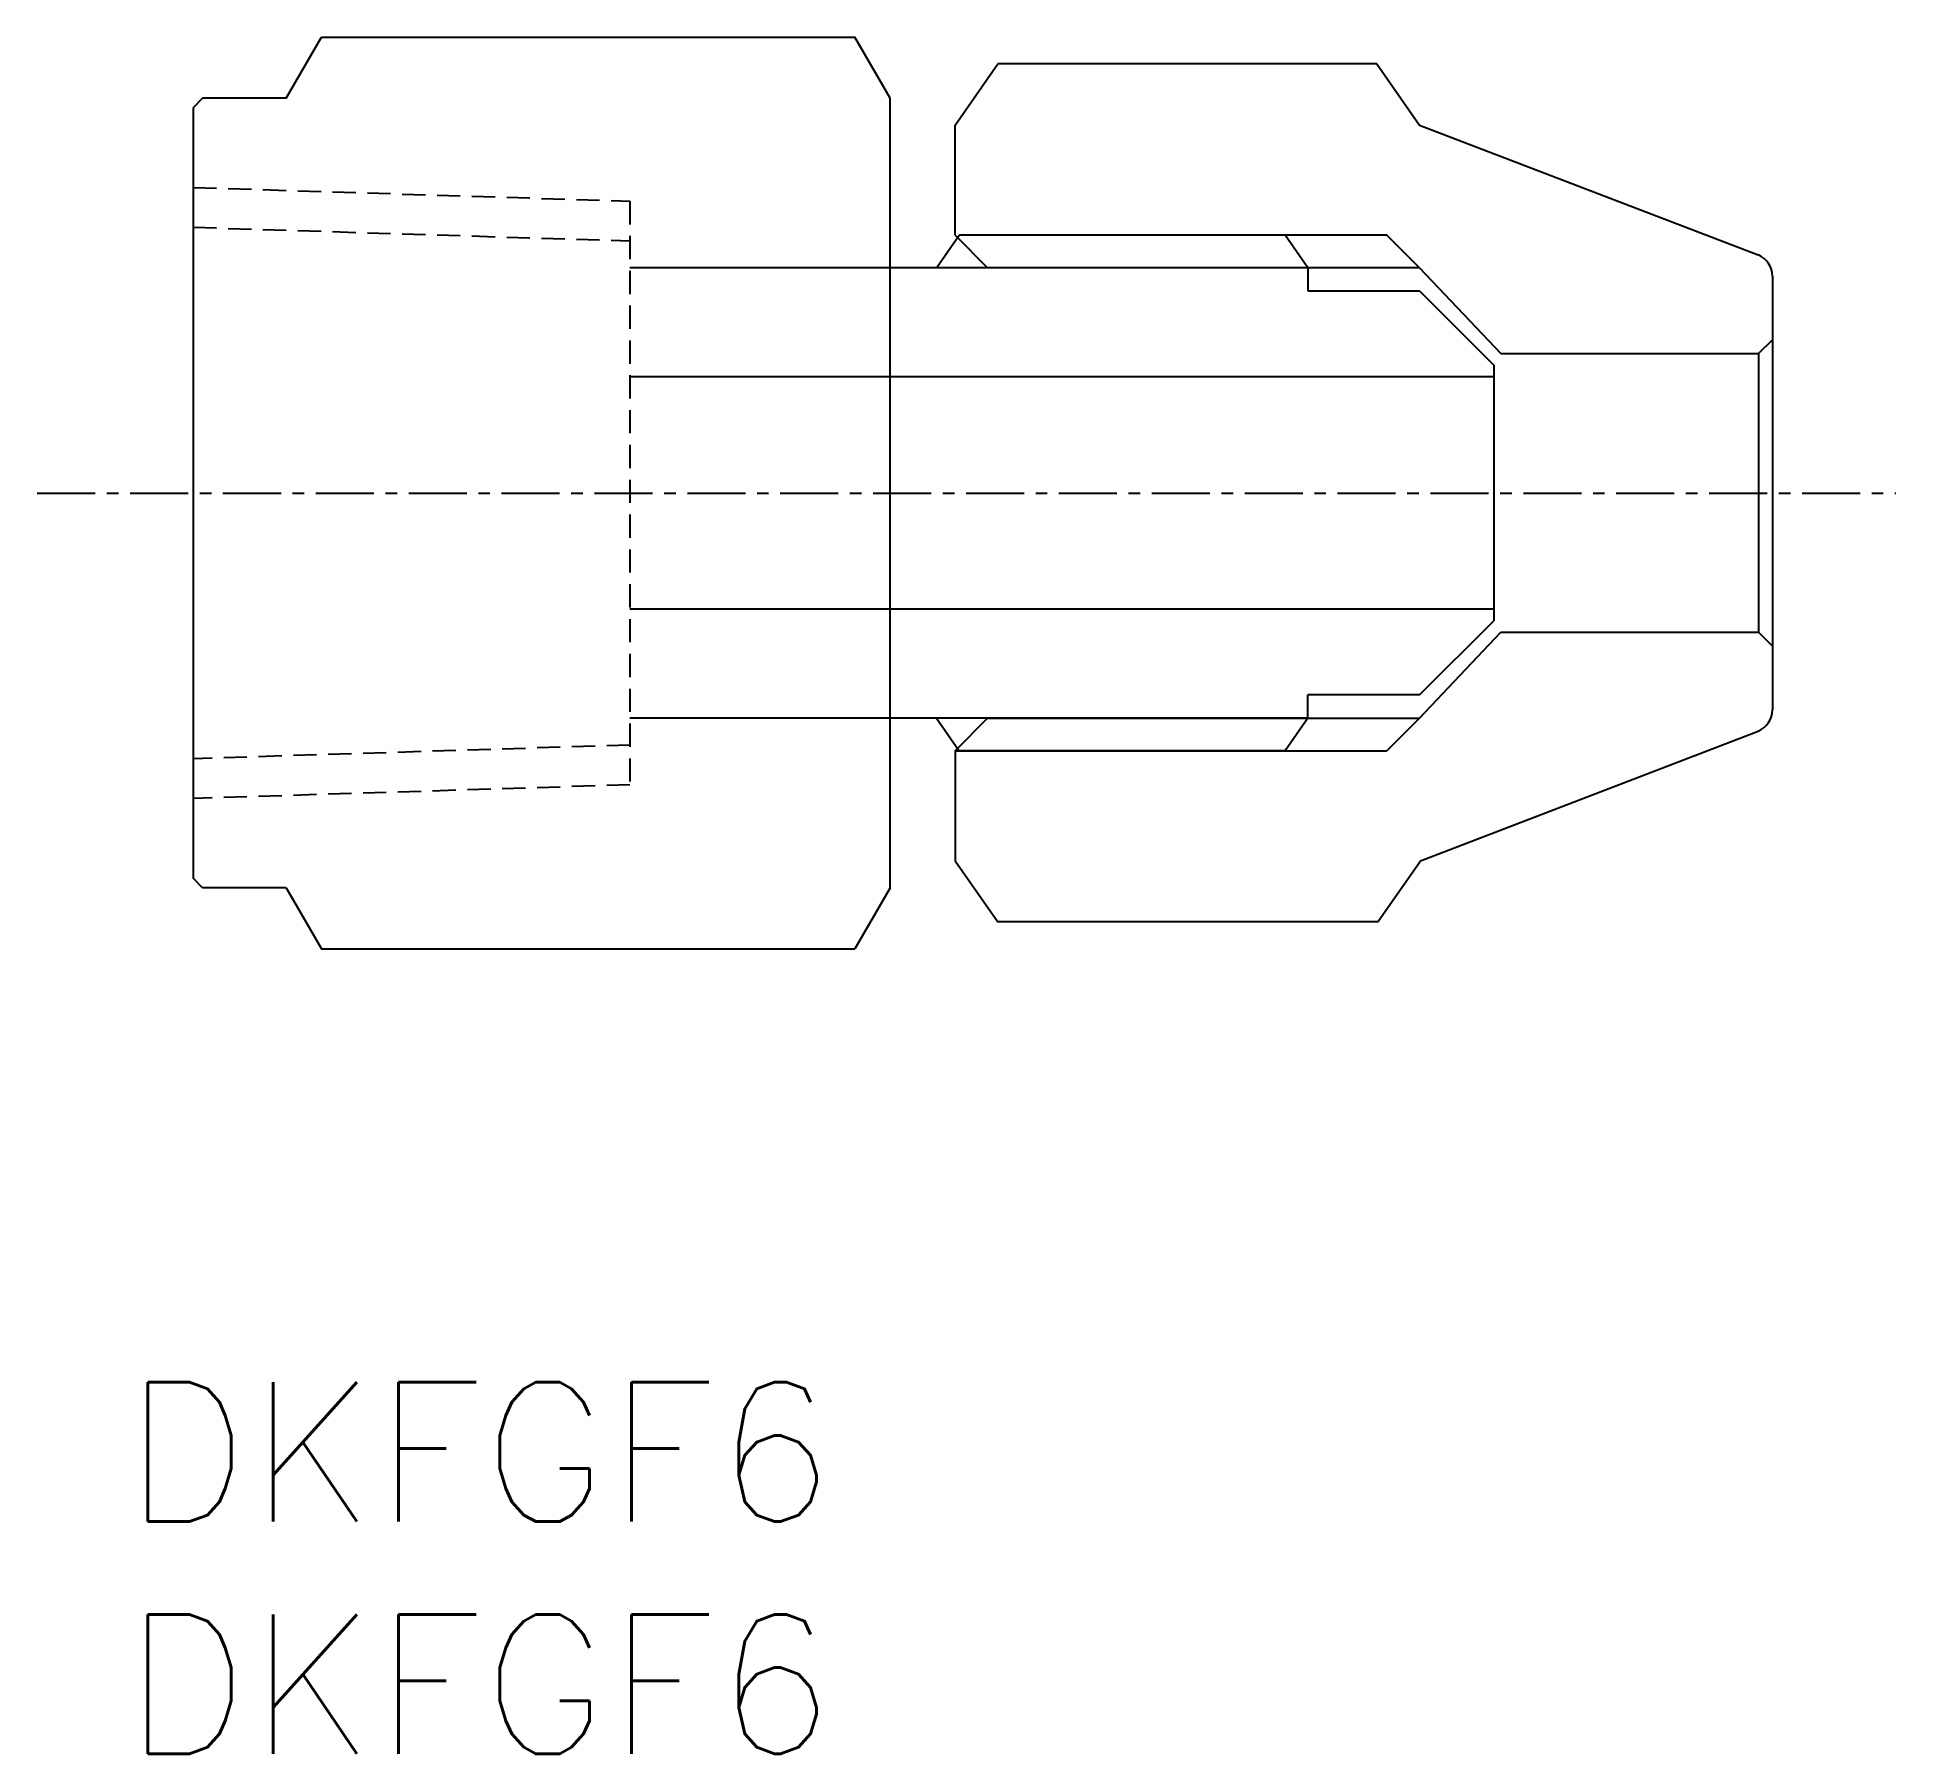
# Model space of a CAD drawing. Extents: x 124.3 to 164.3, y 82.3 to 119.3.
import ezdxf
from ezdxf.enums import TextEntityAlignment as Align

# ---------------------------------------------------------------- set-up
doc = ezdxf.new("R2010")
doc.units = 0
doc.linetypes.add('CENTER', pattern=[2, 1.25, -0.25, 0.25, -0.25])
doc.linetypes.add('DASHED', pattern=[0.75, 0.5, -0.25])
doc.layers.get('0').update_dxf_attribs({"linetype": 'CONTINUOUS'})
doc.layers.add('CENTER', color=1, linetype='CENTER')
doc.styles.get("Standard").update_dxf_attribs({"font": 'txt.shx', "bigfont": 'extfont.shx'})

msp = doc.modelspace()

# ---------------------------------------------------------------- linework, layer by layer
at = {"color": 7, "linetype": 'CONTINUOUS'}
for p, q in [((129.621, 117.97), (130.38, 119.285)), ((130.38, 119.285), (141.862, 119.285)), ((142.621, 117.97), (141.862, 119.285)), ((144.021, 117.393), (144.941, 118.708)), ((153.1, 118.708), (144.941, 118.708)), ((153.1, 118.708), (154.021, 117.393)), ((127.821, 117.97), (127.621, 117.77)), ((127.621, 101.17), (127.621, 117.77)), ((129.621, 117.97), (127.821, 117.97)), ((142.621, 100.97), (142.621, 117.97)), ((142.621, 100.97), (142.621, 117.97)), ((144.021, 115.021), (144.021, 117.393)), ((154.021, 117.393), (161.313, 114.599)), ((143.621, 114.321), (144.111, 115.021)), ((144.021, 115.021), (144.721, 114.321)), ((151.131, 115.021), (144.111, 115.021)), ((151.621, 114.321), (151.131, 115.021)), ((154.021, 114.321), (153.321, 115.021)), ((151.621, 114.321), (137.021, 114.321)), ((154.021, 114.321), (144.721, 114.321)), ((151.621, 114.321), (151.621, 113.821)), ((154.021, 114.321), (155.771, 112.471)), ((161.621, 114.138), (161.621, 104.803)), ((151.621, 113.821), (154.021, 113.821)), ((154.021, 113.821), (155.621, 112.221)), ((155.771, 112.471), (161.321, 112.471)), ((161.321, 112.471), (161.621, 112.771)), ((161.321, 112.471), (161.321, 106.471)), ((155.621, 112.221), (155.621, 106.721)), ((155.621, 111.971), (137.021, 111.971)), ((155.621, 106.971), (137.021, 106.971)), ((154.021, 105.121), (155.621, 106.721)), ((154.021, 104.621), (155.771, 106.471)), ((155.771, 106.471), (161.321, 106.471)), ((161.321, 106.471), (161.621, 106.171)), ((151.621, 104.621), (151.621, 105.121)), ((154.021, 105.121), (151.621, 105.121)), ((151.621, 104.621), (137.021, 104.621)), ((143.621, 104.621), (144.111, 103.921)), ((144.021, 103.921), (144.721, 104.621)), ((144.721, 104.621), (154.021, 104.621)), ((151.621, 104.621), (151.131, 103.921)), ((154.021, 104.621), (153.321, 103.921)), ((154.047, 101.548), (161.314, 104.342)), ((144.021, 103.921), (144.021, 101.548)), ((151.131, 103.921), (144.111, 103.921)), ((144.021, 101.548), (144.941, 100.233)), ((153.127, 100.233), (154.047, 101.548)), ((127.821, 100.97), (127.621, 101.17)), ((129.621, 100.97), (127.821, 100.97)), ((129.621, 100.97), (130.38, 99.655)), ((142.621, 100.97), (141.862, 99.655)), ((153.127, 100.233), (144.941, 100.233)), ((130.38, 99.655), (141.862, 99.655))]:
    msp.add_line(p, q, dxfattribs=at)
at = {"color": 3, "linetype": 'DASHED'}
for p, q in [((127.621, 116.049), (137.021, 115.755)), ((137.021, 115.755), (137.021, 103.186)), ((127.621, 115.192), (137.021, 114.899)), ((137.021, 104.042), (127.621, 103.748)), ((137.021, 103.186), (127.621, 102.892))]:
    msp.add_line(p, q, dxfattribs=at)
at = {"color": 3, "linetype": 'CONTINUOUS'}
for p, q in [((153.321, 115.021), (144.111, 115.021)), ((144.021, 103.921), (153.321, 103.921))]:
    msp.add_line(p, q, dxfattribs=at)
at = {"color": 7, "linetype": 'CONTINUOUS'}
for centre, start, end in [((161.121, 114.138), 0, 67.3384), ((161.121, 104.803), 292.7398, 0)]:
    msp.add_arc(centre, 0.5, start, end, dxfattribs=at)
at = {"layer": 'CENTER', "color": 1, "linetype": 'CENTER'}
msp.add_line((124.258, 109.47), (164.278, 109.47), dxfattribs=at)

# ---------------------------------------------------------------- texts
at = {"color": 7, "linetype": 'CONTINUOUS'}
for p in [(126.123, 88.821), (126.123, 83.821)]:
    msp.add_text('DKFGF6', height=3, dxfattribs=at).set_placement(p, align=Align.MIDDLE_LEFT)

doc.saveas('drawing.dxf')
